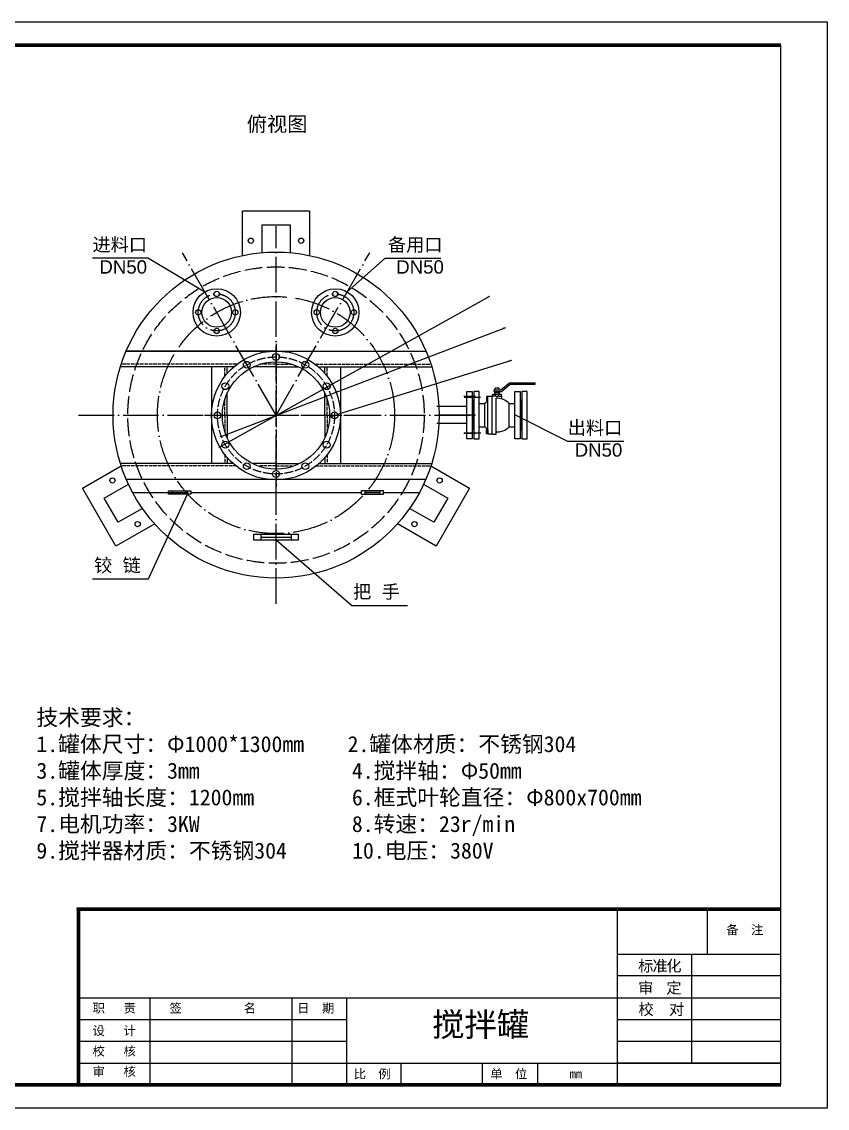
# Model space of a CAD drawing. Header units: millimetres. Extents: x 3187 to 8372, y 1217 to 4883.
# Drawn here: x 5654 to 8372, y 1217 to 4883 of the extents above; entities that cross this region are included whole.
import ezdxf

# ---------------------------------------------------------------- set-up
doc = ezdxf.new("R2010")
doc.units = ezdxf.units.MM
doc.linetypes.add('ACAD_ISO02W100', pattern=[15, 12, -3])
doc.linetypes.add('ACAD_ISO04W100', pattern=[30, 24, -3, 0, -3])
for name, color, linetype in [('中心线', 1, 'ACAD_ISO04W100'), ('图层1', 2, 'ACAD_ISO02W100'), ('标注', 6, 'Continuous'), ('注释', 3, 'Continuous'), ('虚线', 7, 'ACAD_ISO02W100'), ('轴线', 1, 'ACAD_ISO04W100')]:
    doc.layers.add(name, color=color, linetype=linetype)
doc.layers.add('标注线', color=7, linetype='Continuous', lineweight=9)
doc.styles.get("Standard").update_dxf_attribs({"font": 'arial.ttf'})
doc.styles.add('STYLE1', font='')
doc.styles.get('STYLE1').set_extended_font_data('FangSong_GB2312')
doc.dimstyles.new('ISO-25', dxfattribs={"dimtxt": 2.5, "dimasz": 2.5, "dimexe": 1.25, "dimexo": 0.625, "dimtad": 1, "dimtxsty": 'Standard', "dimcen": 2.5, "dimadec": 0, "dimazin": 0, "dimtfac": 1, "dimtmove": 0, "dimatfit": 3, "dimfxl": 0, "dimarcsym": 0})

# ---------------------------------------------------------------- blocks, each defined once
blk = doc.blocks.new('*D18')
at = {"layer": 'Defpoints', "color": 0, "transparency": 16777216}
for p in [(6701.6, 3660.6), (6321.7, 3448.7)]:
    blk.add_point(p, dxfattribs=at)
at = {"layer": '标注', "color": 0, "lineweight": -2, "transparency": 16777216}
for p, q in [((7231.9, 3956.4), (6703.8, 3661.8)), ((6321.7, 3448.7), (6701.6, 3660.6)), ((6319.5, 3447.5), (6317.3, 3446.3))]:
    blk.add_line(p, q, dxfattribs=at)
at = {"layer": '标注', "color": 0, "transparency": 16777216}
for points in [[(6703.6, 3662.2), (6704, 3661.5), (6701.6, 3660.6)], [(6319.3, 3447.8), (6319.7, 3447.1), (6321.7, 3448.7)]]:
    blk.add_solid(points, dxfattribs=at)
at = {"layer": '标注', "color": 0, "transparency": 16777216, "insert": (7226.8, 3955.8), "char_height": 2.5, "attachment_point": 5, "rotation": 29.1535}
blk.add_mtext('∅435', dxfattribs=at)
blk = doc.blocks.new('*D19')
at = {"layer": 'Defpoints', "color": 0, "transparency": 16777216}
for p in [(6696.1, 3625.2), (6327.1, 3484.1)]:
    blk.add_point(p, dxfattribs=at)
at = {"layer": '标注', "color": 0, "lineweight": -2, "transparency": 16777216}
for p, q in [((7285.8, 3850.5), (6698.5, 3626)), ((6327.1, 3484.1), (6696.1, 3625.2)), ((6324.8, 3483.2), (6322.5, 3482.4))]:
    blk.add_line(p, q, dxfattribs=at)
at = {"layer": '标注', "color": 0, "transparency": 16777216}
for points in [[(6698.3, 3626.4), (6698.6, 3625.7), (6696.1, 3625.2)], [(6324.7, 3483.6), (6325, 3482.9), (6327.1, 3484.1)]]:
    blk.add_solid(points, dxfattribs=at)
at = {"layer": '标注', "color": 0, "transparency": 16777216, "insert": (7280.6, 3850.7), "char_height": 2.5, "attachment_point": 5, "rotation": 20.9164}
blk.add_mtext('∅395', dxfattribs=at)
blk = doc.blocks.new('*D20')
at = {"layer": 'Defpoints', "color": 0, "transparency": 16777216}
for p in [(6720.1, 3558.1), (6698.2, 3551.2)]:
    blk.add_point(p, dxfattribs=at)
at = {"layer": '标注', "color": 0, "lineweight": -2, "transparency": 16777216}
for p, q in [((7306.3, 3740.6), (6722.5, 3558.8)), ((6698.2, 3551.2), (6720.1, 3558.1)), ((6695.8, 3550.5), (6693.4, 3549.7))]:
    blk.add_line(p, q, dxfattribs=at)
at = {"layer": '标注', "color": 0, "transparency": 16777216}
for points in [[(6722.4, 3559.2), (6722.6, 3558.4), (6720.1, 3558.1)], [(6695.6, 3550.9), (6695.9, 3550.1), (6698.2, 3551.2)]]:
    blk.add_solid(points, dxfattribs=at)
at = {"layer": '标注', "color": 0, "transparency": 16777216, "insert": (7299.8, 3740.6), "char_height": 2.5, "attachment_point": 5, "rotation": 17.2948}
blk.add_mtext('12-%%C23', dxfattribs=at)

msp = doc.modelspace()

# ---------------------------------------------------------------- linework, layer by layer
for p, q in [((8215.58, 1295.758), (8215.58, 4804.425)), ((6398.23, 4244.952), (6625.03, 4244.952)), ((6398.23, 4094.134), (6398.23, 4244.952)), ((6625.03, 4244.952), (6625.03, 4094.134)), ((6464.38, 4197.702), (6558.88, 4197.702)), ((6464.38, 4103.918), (6464.38, 4197.702)), ((6558.88, 4197.702), (6558.88, 4103.918)), ((6511.63, 3772.148), (6005.904, 3772.148)), ((6005.904, 3772.148), (7017.357, 3772.148)), ((6369.238, 3719.058), (5986.372, 3719.058)), ((6294.134, 3719.058), (6294.134, 3392.845)), ((6347.224, 3698.344), (6347.224, 3719.058)), ((6511.63, 3719.058), (6435.932, 3719.058)), ((6511.63, 3719.058), (6587.329, 3719.058)), ((6654.023, 3719.058), (7036.889, 3719.058)), ((6676.037, 3698.344), (6676.037, 3719.058)), ((6729.127, 3719.058), (6729.127, 3392.845)), ((6347.224, 3555.952), (6347.224, 3631.651)), ((6676.037, 3555.952), (6676.037, 3631.651)), ((7155.039, 3475.952), (7155.039, 3635.952)), ((7155.039, 3635.952), (7173.039, 3635.952)), ((7173.039, 3635.952), (7173.039, 3475.952)), ((7197.039, 3635.952), (7179.039, 3635.952)), ((7179.039, 3635.952), (7179.039, 3475.952)), ((7197.039, 3475.952), (7197.039, 3635.952)), ((7247.502, 3640.664), (7270.483, 3640.664)), ((7247.502, 3635.664), (7247.502, 3640.664)), ((7247.502, 3635.664), (7272.293, 3635.664)), ((7249.754, 3626.345), (7249.754, 3632.594)), ((7249.754, 3632.594), (7265.245, 3632.594)), ((7250.913, 3640.664), (7250.913, 3646.989)), ((7264.086, 3646.989), (7250.913, 3646.989)), ((7252.906, 3632.594), (7252.906, 3635.664)), ((7262.093, 3632.594), (7262.093, 3635.664)), ((7264.086, 3640.664), (7264.086, 3646.989)), ((7265.245, 3626.345), (7265.245, 3632.594)), ((7270.483, 3640.664), (7299.226, 3664.602)), ((7272.293, 3635.664), (7301.314, 3659.834)), ((7299.866, 3664.834), (7386.376, 3664.834)), ((7301.314, 3659.834), (7386.376, 3659.834)), ((7317.506, 3475.952), (7317.506, 3635.952)), ((7317.506, 3635.952), (7335.506, 3635.952)), ((7335.506, 3635.952), (7335.506, 3475.952)), ((7359.506, 3635.952), (7341.506, 3635.952)), ((7341.506, 3635.952), (7341.506, 3475.952)), ((7359.506, 3475.952), (7359.506, 3635.952)), ((7386.376, 3659.834), (7386.376, 3664.834)), ((7197.039, 3595.426), (7216.517, 3595.426)), ((7216.517, 3516.478), (7216.517, 3595.426)), ((7223.401, 3615.421), (7225.842, 3615.421)), ((7223.401, 3608.519), (7225.842, 3608.519)), ((7243.689, 3620.03), (7243.689, 3626.345)), ((7243.689, 3626.345), (7271.309, 3626.345)), ((7252.03, 3620.03), (7252.03, 3626.345)), ((7254.047, 3620.03), (7273.552, 3620.03)), ((7262.969, 3620.03), (7262.969, 3626.345)), ((7271.309, 3626.345), (7271.309, 3620.03)), ((7273.552, 3610.35), (7273.552, 3620.03)), ((7297.905, 3595.426), (7317.506, 3595.426)), ((7298.116, 3516.478), (7298.116, 3595.426)), ((7154.932, 3584.452), (7053.994, 3584.452)), ((6347.224, 3555.952), (6347.224, 3480.253)), ((6676.037, 3555.952), (6676.037, 3480.253)), ((7154.932, 3527.452), (7053.994, 3527.452)), ((7056.994, 3527.375), (7056.994, 3527.452)), ((7155.039, 3493.452), (7155.039, 3493.452)), ((7197.039, 3516.478), (7216.517, 3516.478)), ((7197.039, 3493.452), (7197.039, 3493.452)), ((7223.401, 3503.384), (7225.842, 3503.384)), ((7223.401, 3496.482), (7225.842, 3496.482)), ((7298.116, 3516.478), (7317.506, 3516.478)), ((7317.506, 3493.452), (7317.506, 3493.452)), ((7359.506, 3493.452), (7359.506, 3493.452)), ((7173.039, 3475.952), (7155.039, 3475.952)), ((7179.039, 3475.952), (7197.039, 3475.952)), ((7335.506, 3475.952), (7317.506, 3475.952)), ((7341.506, 3475.952), (7359.506, 3475.952)), ((6347.224, 3413.559), (6347.224, 3392.845)), ((6676.037, 3413.559), (6676.037, 3392.845)), ((5858.239, 3309.659), (5988.851, 3385.068)), ((6369.238, 3392.845), (5986.372, 3392.845)), ((6511.63, 3392.845), (6435.932, 3392.845)), ((6511.63, 3392.845), (6587.329, 3392.845)), ((6654.023, 3392.845), (7036.889, 3392.845)), ((7034.41, 3385.068), (7165.022, 3309.659)), ((6005.904, 3339.756), (7017.357, 3339.756)), ((5971.639, 3113.244), (5858.239, 3309.659)), ((5932.234, 3275.996), (6013.452, 3322.888)), ((7009.808, 3322.888), (7091.027, 3275.996)), ((7165.022, 3309.659), (7051.622, 3113.244)), ((5979.484, 3194.157), (5932.234, 3275.996)), ((7091.027, 3275.996), (7043.777, 3194.157)), ((6060.702, 3241.049), (5979.484, 3194.157)), ((7043.777, 3194.157), (6962.558, 3241.049)), ((6102.251, 3188.653), (5971.639, 3113.244)), ((7051.622, 3113.244), (6921.01, 3188.653)), ((7663.498, 1737.112), (8215.58, 1737.112))]:
    msp.add_line(p, q)
at = {"color": 1, "linetype": 'ACAD_ISO04W100', "lineweight": -3, "ltscale": 1.2}
for p, q in [((6511.63, 3796.639), (6511.63, 3315.264)), ((6270.821, 3555.952), (6752.44, 3555.952))]:
    msp.add_line(p, q, dxfattribs=at)
at = {"color": 1, "ltscale": 50}
for p, q in [((7146.829, 3615.943), (7201.934, 3615.943)), ((7146.456, 3495.96), (7202.306, 3495.96))]:
    msp.add_line(p, q, dxfattribs=at)
at = {"color": 4}
for p, q in [((6160.871, 3299.83), (6160.871, 3289.662)), ((6212.479, 3299.83), (6212.479, 3289.662)), ((6810.782, 3299.83), (6810.782, 3289.662)), ((6862.39, 3299.83), (6862.39, 3289.662)), ((6027.614, 3294.746), (6166.171, 3294.746)), ((6160.871, 3294.746), (6212.479, 3294.746)), ((6160.871, 3294.746), (6212.479, 3294.746)), ((6224.065, 3294.746), (6799.196, 3294.746)), ((6810.782, 3294.746), (6862.39, 3294.746)), ((6862.39, 3294.746), (6810.782, 3294.746)), ((6873.976, 3294.746), (6995.646, 3294.746)), ((6460.022, 3153.92), (6460.022, 3133.585)), ((6563.238, 3153.92), (6563.238, 3133.585)), ((6460.022, 3143.752), (6563.238, 3143.752))]:
    msp.add_line(p, q, dxfattribs=at)
at = {"linetype": 'Continuous', "lineweight": -3}
for p, q in [((5838.272, 1889.132), (8215.58, 1889.132)), ((5838.629, 1889.132), (8215.58, 1889.132)), ((5838.629, 1889.132), (8215.936, 1889.132)), ((7663.498, 1295.758), (7663.498, 1889.13)), ((7968.132, 1737.112), (7968.132, 1889.132)), ((7914.971, 1369.317), (7914.971, 1737.112)), ((8215.58, 1663.553), (7663.498, 1663.553)), ((5850.802, 1589.994), (8215.58, 1589.994)), ((6087.025, 1295.758), (6087.025, 1589.994)), ((6566.261, 1295.758), (6566.261, 1589.994)), ((6750.159, 1295.758), (6750.159, 1589.994)), ((5850.802, 1516.435), (6750.159, 1516.435)), ((7663.498, 1516.435), (8215.58, 1516.435)), ((5850.641, 1442.876), (6750.159, 1442.876)), ((7663.498, 1442.876), (8215.58, 1442.876)), ((5850.641, 1369.316), (6750.159, 1369.316)), ((6750.159, 1369.316), (8215.58, 1369.316)), ((6932.634, 1370.268), (6932.634, 1295.758)), ((7206.828, 1370.268), (7206.828, 1295.758)), ((7393.871, 1370.268), (7393.871, 1295.758)), ((8215.58, 1369.317), (7663.498, 1369.317)), ((5850.616, 1295.758), (8215.58, 1295.758))]:
    msp.add_line(p, q, dxfattribs=at)
at = {"lineweight": -3}
msp.add_lwpolyline([(3186.648, 4883.221), (8371.787, 4883.221), (8371.787, 1216.962), (3186.648, 1216.962)], close=True, dxfattribs=at)
at = {"linetype": 'Continuous', "lineweight": -3, "const_width": 12.26}
for points in [[(8215.58, 4804.425), (3349.19, 4804.425), (3349.19, 1295.758)], [(8215.58, 1295.758), (3349.19, 1295.758), (3349.19, 4804.425)], [(5838.629, 1889.123), (8215.58, 1889.132)], [(5844.668, 1889.123), (5844.668, 1295.758)]]:
    msp.add_lwpolyline(points, dxfattribs=at)
for points in [[(7173.039, 3505.952), (7176.039, 3505.952), (7176.039, 3605.952), (7173.039, 3605.952)], [(7179.039, 3505.952), (7176.039, 3505.952), (7176.039, 3605.952), (7179.039, 3605.952)], [(7254.047, 3620.03), (7240.445, 3620.03), (7240.445, 3491.873), (7254.047, 3491.873), (7254.047, 3612.627)], [(7335.506, 3505.952), (7338.506, 3505.952), (7338.506, 3605.952), (7335.506, 3605.952)], [(7341.506, 3505.952), (7338.506, 3505.952), (7338.506, 3605.952), (7341.506, 3605.952)]]:
    msp.add_lwpolyline(points)
for points in [[(7222.401, 3618.015), (7222.401, 3605.925), (7223.401, 3604.925), (7225.842, 3604.925), (7226.842, 3605.925), (7226.842, 3618.015), (7225.842, 3619.015), (7223.401, 3619.015)], [(7226.842, 3491.873), (7226.842, 3620.03), (7240.445, 3620.03), (7240.445, 3491.873)], [(7222.401, 3493.888), (7222.401, 3505.978), (7223.401, 3506.978), (7225.842, 3506.978), (7226.842, 3505.978), (7226.842, 3493.888), (7225.842, 3492.888), (7223.401, 3492.888)]]:
    msp.add_lwpolyline(points, close=True)
at = {"color": 4}
for points in [[(6149.285, 3299.83), (6224.065, 3299.83), (6224.065, 3289.662), (6149.285, 3289.662)], [(6873.976, 3299.83), (6799.196, 3299.83), (6799.196, 3289.662), (6873.976, 3289.662)], [(6436.85, 3153.92), (6586.411, 3153.92), (6586.411, 3133.585), (6436.85, 3133.585)]]:
    msp.add_lwpolyline(points, close=True, dxfattribs=at)
for centre, radius in [((6426.58, 4144.296), 8.82), ((6596.68, 4144.296), 8.82), ((6511.63, 3555.952), 550), ((6311.63, 3902.362), 80), ((6311.63, 3964.862), 9), ((6711.63, 3902.362), 80), ((6711.63, 3964.862), 9), ((6311.63, 3902.362), 50), ((6711.63, 3902.362), 50), ((6249.13, 3902.362), 9), ((6374.13, 3902.362), 9), ((6649.13, 3902.362), 9), ((6774.13, 3902.362), 9), ((6311.63, 3839.862), 9), ((6711.63, 3839.862), 9), ((5959.584, 3335.435), 8.82), ((7063.677, 3335.435), 8.82), ((6044.634, 3188.124), 8.82), ((6978.627, 3188.124), 8.82)]:
    msp.add_circle(centre, radius)
at = {"lineweight": -3}
for centre, radius in [((6511.63, 3554.648), 217.5), ((6511.63, 3752.148), 11.5), ((6511.63, 3554.648), 181), ((6412.88, 3725.688), 11.5), ((6610.38, 3725.688), 11.5), ((6340.59, 3653.398), 11.5), ((6682.67, 3653.398), 11.5), ((6314.13, 3554.648), 11.5), ((6709.13, 3554.648), 11.5), ((6340.59, 3455.898), 11.5), ((6682.67, 3455.898), 11.5), ((6412.88, 3383.608), 11.5), ((6610.38, 3383.608), 11.5), ((6511.63, 3357.148), 11.5)]:
    msp.add_circle(centre, radius, dxfattribs=at)
at = {"color": 1, "linetype": 'ACAD_ISO04W100', "lineweight": -3, "ltscale": 1.2}
msp.add_circle((6511.63, 3554.648), 197.5, dxfattribs=at)
for centre, radius, start, end in [((7299.866, 3663.834), 1, 90, 129.788581), ((7257.317, 3555.952), 56.77, 122.466564, 135.946366), ((7223.401, 3616.421), 1, 180, 270), ((7223.401, 3614.421), 1, 90, 180), ((7223.401, 3609.519), 1, 180, 270), ((7223.401, 3607.519), 1, 90, 180), ((7225.842, 3616.421), 1, 270, 0), ((7225.842, 3614.421), 1, 0, 90), ((7225.842, 3609.519), 1, 270, 0), ((7225.842, 3607.519), 1, 0, 90), ((7257.316, 3555.952), 56.77, 44.053634, 93.302027), ((7257.317, 3555.952), 56.77, 224.053634, 237.533436), ((7223.401, 3504.384), 1, 180, 270), ((7223.401, 3502.384), 1, 90, 180), ((7223.401, 3497.482), 1, 180, 270), ((7223.401, 3495.482), 1, 90, 180), ((7225.842, 3504.384), 1, 270, 0), ((7225.842, 3502.384), 1, 0, 90), ((7225.842, 3497.482), 1, 270, 0), ((7225.842, 3495.482), 1, 0, 90), ((7257.316, 3555.952), 56.77, 266.697973, 315.946366)]:
    msp.add_arc(centre, radius, start, end)
at = {"layer": '中心线', "ltscale": 5}
for p, q in [((6511.63, 2918.918), (6511.63, 4192.985)), ((6511.63, 3555.952), (6195.543, 4103.431)), ((6511.63, 3555.952), (6827.718, 4103.431)), ((5845.459, 3555.952), (7177.802, 3555.952)), ((7185.213, 3555.952), (7061.63, 3555.952))]:
    msp.add_line(p, q, dxfattribs=at)
for centre, radius in [((6311.63, 3902.362), 62.5), ((6711.63, 3902.362), 62.5), ((6511.63, 3555.952), 400)]:
    msp.add_circle(centre, radius, dxfattribs=at)
at = {"layer": '图层1'}
for p, q in [((6379.421, 3727.353), (5989.02, 3727.353)), ((6338.929, 3688.161), (6338.929, 3719.058)), ((6511.63, 3727.353), (6457.464, 3727.353)), ((6511.63, 3727.353), (6565.797, 3727.353)), ((6643.839, 3727.353), (7034.241, 3727.353)), ((6684.332, 3688.161), (6684.332, 3719.058)), ((6338.929, 3555.952), (6338.929, 3610.118)), ((6684.332, 3555.952), (6684.332, 3610.118)), ((6338.929, 3555.952), (6338.929, 3501.785)), ((6684.332, 3555.952), (6684.332, 3501.785)), ((6338.929, 3423.743), (6338.929, 3392.845)), ((6684.332, 3423.743), (6684.332, 3392.845)), ((6379.421, 3384.551), (5989.02, 3384.551)), ((6511.63, 3384.551), (6457.464, 3384.551)), ((6511.63, 3384.551), (6565.797, 3384.551)), ((6643.839, 3384.551), (7034.241, 3384.551))]:
    msp.add_line(p, q, dxfattribs=at)
at = {"layer": '注释'}
for p, q in [((6081.264, 4085.009), (5892.862, 4085.009)), ((6081.264, 4085.009), (6271.63, 3971.644)), ((6879.504, 4085.009), (6751.63, 3971.644)), ((6879.504, 4085.009), (7067.906, 4085.009)), ((7496.602, 3467.322), (7319.815, 3555.952)), ((7685.004, 3467.322), (7496.602, 3467.322)), ((6081.264, 3003.535), (6212.479, 3289.662)), ((6766.753, 2913.872), (6511.63, 3133.585)), ((5892.862, 3003.535), (6081.264, 3003.535)), ((6766.753, 2913.872), (6955.155, 2913.872))]:
    msp.add_line(p, q, dxfattribs=at)
at = {"layer": '虚线', "color": 251, "ltscale": 5}
msp.add_circle((6511.63, 3555.952), 500, dxfattribs=at)
at = {"layer": '轴线', "ltscale": 5}
for p, q in [((7185.32, 3618.452), (7145.846, 3618.452)), ((7185.32, 3493.452), (7145.846, 3493.452))]:
    msp.add_line(p, q, dxfattribs=at)

# ---------------------------------------------------------------- texts
at = {"insert": (6412.95, 4562.85), "char_height": 50, "attachment_point": 1}
msp.add_mtext_dynamic_manual_height_columns('俯视图', width=451.97245, gutter_width=12.5, heights=[0], dxfattribs=at)
at = {"insert": (5703.075, 2562.618), "char_height": 53.9136, "width": 2170.93427, "attachment_point": 1}
msp.add_mtext('{\\fKaiTi_GB2312|b0|i0|c134|p49;技术要求：\\P1.罐体尺寸：Φ1000*1300mm    2.罐体材质：不锈钢304    \\P3.罐体厚度：3mm              4.搅拌轴：Φ50mm\\P5.搅拌轴长度：1200mm         6.框式叶轮直径：Φ800x700mm\\P7.电机功率：3KW              8.转速：23r/min\\P9.搅拌器材质：不锈钢304      10.电压：380V}', dxfattribs=at)
at = {"linetype": 'Continuous', "lineweight": -3, "char_height": 30.64964, "attachment_point": 1}
for s, insert, width in [('{\\fSimSun|b0|i0|c134|p54;备  注}', (8030.776, 1834.321), 410.52998), ('{\\fSimSun|b0|i0|c134|p54;职   责}', (5892.502, 1570.247), 283.58211), ('{\\fSimSun|b0|i0|c134|p54;签          名}', (6152.08, 1570.247), 356.97555), ('{\\fSimSun|b0|i0|c134|p54;日  期}', (6583.046, 1570.247), 283.58211), ('{\\fSimSun|b0|i0|c134|p54;设   计   }', (5892.502, 1494.245), 283.58211), ('{\\fSimSun|b0|i0|c134|p54;校   核   }', (5892.502, 1425.243), 283.58211), ('{\\fSimSun|b0|i0|c134|p54;审   核   }', (5892.502, 1356.492), 283.58211), ('{\\fSimSun|b0|i0|c134|p54;比  例}', (6773.562, 1348.254), 283.58211), ('{\\fSimSun|b0|i0|c134|p54;单  位}', (7234.314, 1348.254), 283.58211), ('{\\fSimSun|b0|i0|c134|p2;mm}', (7502.539, 1348.994), 283.58211)]:
    msp.add_mtext(s, dxfattribs=dict(at, insert=insert, width=width))
at = {"layer": '标注', "insert": (7038.368, 1539.643), "char_height": 80, "attachment_point": 1}
msp.add_mtext_dynamic_manual_height_columns('{\\fSimSun|b0|i0|c134|p34;\\C0;搅拌罐}', width=913.33857, gutter_width=12.5, heights=[0], dxfattribs=at)
at = {"layer": '标注线', "color": 7, "ltscale": 0.13, "attachment_point": 1, "style": 'STYLE1'}
for s, insert, char_height, width in [('标', (7733.658, 1716.186), 37.736, 47.23771), ('准', (7782.174, 1716.186), 37.736, 47.23771), ('化', (7828.58, 1716.186), 37.736, 47.23771), ('审', (7733.658, 1641.962), 37.736, 47.23771), ('定', (7828.58, 1641.962), 37.736, 47.23771), ('校  对', (7734.685, 1569.609), 37.7359, 190.2792)]:
    msp.add_mtext(s, dxfattribs=dict(at, insert=insert, char_height=char_height, width=width))
at = {"layer": '注释', "char_height": 45}
for s, width, insert, attachment_point in [('进料口\\PDN50', 188.80723, (6076.388, 4153.37), 3), ('\\pi4.9036;备用口\\P\\pi32.904;DN50', 188.80723, (6884.379, 4153.37), 1), ('出料口\\PDN50', 188.80723, (7680.129, 3535.684), 3), ('铰  链', 451.97245, (5897.737, 3071.897), 1), ('把  手', 451.97245, (6771.628, 2982.234), 1)]:
    msp.add_mtext_dynamic_manual_height_columns(s, width=width, gutter_width=12.5, heights=[0], dxfattribs=dict(at, insert=insert, attachment_point=attachment_point))

# ---------------------------------------------------------------- dimensions: what is measured, and where the dimension line sits
at = {"layer": '标注'}
for p1, p2, picture, middle in [((6321.684, 3448.692), (6701.577, 3660.603), '*D18', (7227.763, 3954.119)), ((6327.145, 3484.139), (6696.116, 3625.156), '*D19', (7281.323, 3848.817))]:
    dim = msp.add_diameter_dim_2p(p1=p1, p2=p2, dimstyle='ISO-25', dxfattribs=at)
    dim.commit()
    dim.dimension.update_dxf_attribs({"geometry": picture, "text_midpoint": middle, "dimtype": 163})
dim = msp.add_diameter_dim_2p(p1=(6698.15, 3551.229), p2=(6720.111, 3558.067), text='12-%%C23', dimstyle='ISO-25', dxfattribs=at)
dim.commit()
dim.dimension.update_dxf_attribs({"geometry": '*D20', "text_midpoint": (7300.417, 3738.754), "dimtype": 163})

doc.saveas('drawing.dxf')
